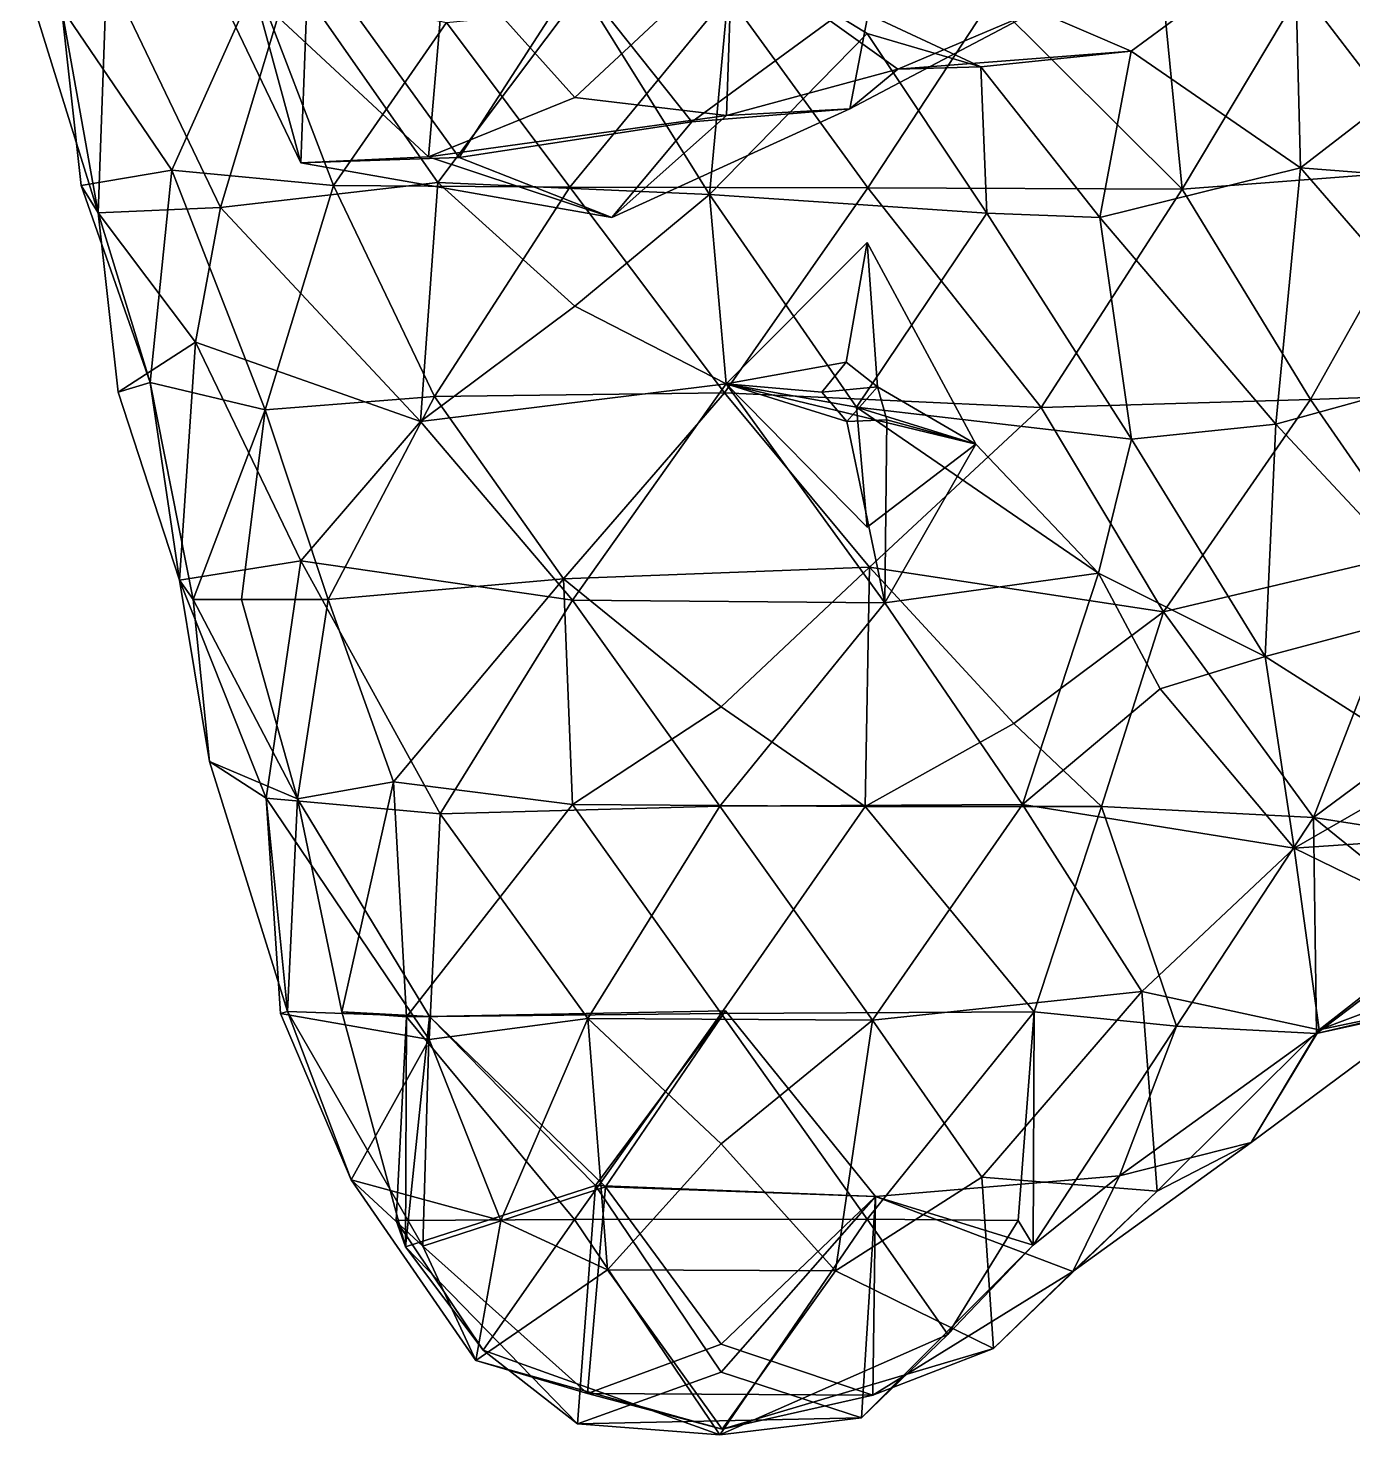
# Model space of a CAD drawing. Extents: x 290034 to 295698, y 4553723 to 4561693.
# Drawn here: x 295240.6 to 295354.7, y 4558852.8 to 4558973.9 of the extents above; entities that cross this region are included whole.
import ezdxf

# ---------------------------------------------------------------- set-up
doc = ezdxf.new("R2010")
doc.units = 0
doc.layers.add('Au_ppm_Pref_-_0_2', color=7, linetype='CONTINUOUS')

msp = doc.modelspace()

# ---------------------------------------------------------------- linework, layer by layer
at = {"layer": 'Au_ppm_Pref_-_0_2'}
for points in [[(295340, 4558960.05, 1947.75), (295323.57, 4558976.4, 1946.59), (295337.72, 4558983.17, 1942.82)], [(295340, 4558960.05, 1947.75), (295337.72, 4558983.17, 1942.82), (295350.28, 4558977.25, 1946.42)], [(295254.5, 4558982.39, 1900.58), (295260.21, 4558976.68, 1907.07), (295264.13, 4558962.32, 1901.13)], [(295254.5, 4558982.39, 1900.58), (295264.13, 4558962.32, 1901.13), (295264.8, 4558980.71, 1895.7)], [(295349.68, 4558982.29, 1901.79), (295327.46, 4558975.42, 1900.35), (295335.6, 4558971.92, 1905.61)], [(295350.18, 4558961.87, 1907.36), (295349.68, 4558982.29, 1901.79), (295335.6, 4558971.92, 1905.61)], [(295350.18, 4558961.87, 1907.36), (295366.38, 4558974.36, 1905.26), (295349.68, 4558982.29, 1901.79)], [(295275.1, 4558962.84, 1906.08), (295260.21, 4558976.68, 1907.07), (295276.59, 4558980.32, 1911.05)], [(295264.13, 4558962.32, 1901.13), (295277.75, 4558962.77, 1895.64), (295264.8, 4558980.71, 1895.7)], [(295264.8, 4558980.71, 1895.7), (295277.75, 4558962.77, 1895.64), (295287.83, 4558978.39, 1892.45)], [(295275.1, 4558962.84, 1906.08), (295276.59, 4558980.32, 1911.05), (295287.7, 4558967.94, 1909.94)], [(295301.26, 4558980.58, 1912.66), (295287.7, 4558967.94, 1909.94), (295276.59, 4558980.32, 1911.05)], [(295301.26, 4558980.58, 1912.66), (295300.76, 4558966.4, 1906.1), (295287.7, 4558967.94, 1909.94)], [(295299.3, 4558959.6, 1918.48), (295301.26, 4558980.58, 1912.66), (295288.33, 4558977.16, 1916.44)], [(295301.26, 4558980.58, 1912.66), (295299.3, 4558959.6, 1918.48), (295312.89, 4558973.45, 1916.82)], [(295301.26, 4558980.58, 1912.66), (295315.53, 4558970.37, 1907.89), (295300.76, 4558966.4, 1906.1)], [(295301.26, 4558980.58, 1912.66), (295312.89, 4558973.45, 1916.82), (295322.67, 4558970.57, 1911.25)], [(295301.26, 4558980.58, 1912.66), (295322.67, 4558970.57, 1911.25), (295315.53, 4558970.37, 1907.89)], [(295240.64, 4558977.39, 1930), (295246.66, 4558958, 1929.76), (295247.42, 4558978.88, 1923.68)], [(295253, 4558961.68, 1941.41), (295243.51, 4558975.65, 1936.93), (295260.24, 4558977.82, 1943.66)], [(295257.21, 4558958.46, 1922.96), (295247.42, 4558978.88, 1923.68), (295246.66, 4558958, 1929.76)], [(295263.29, 4558978.69, 1918.71), (295247.42, 4558978.88, 1923.68), (295257.21, 4558958.46, 1922.96)], [(295253, 4558961.68, 1941.41), (295260.24, 4558977.82, 1943.66), (295266.92, 4558960.37, 1946.01)], [(295275.92, 4558960.61, 1919.47), (295263.29, 4558978.69, 1918.71), (295257.21, 4558958.46, 1922.96)], [(295276.65, 4558974.38, 1946.1), (295266.92, 4558960.37, 1946.01), (295260.24, 4558977.82, 1943.66)], [(295288.33, 4558977.16, 1916.44), (295263.29, 4558978.69, 1918.71), (295275.92, 4558960.61, 1919.47)], [(295277.75, 4558962.77, 1895.64), (295297.77, 4558965.84, 1895.28), (295287.83, 4558978.39, 1892.45)], [(295287.83, 4558978.39, 1892.45), (295297.77, 4558965.84, 1895.28), (295313.37, 4558977.26, 1894.34)], [(295362.15, 4558961.74, 1949.36), (295350.28, 4558977.25, 1946.42), (295374.92, 4558978.95, 1948.68)], [(295243.51, 4558975.65, 1936.93), (295246.66, 4558958, 1929.76), (295240.64, 4558977.39, 1930)], [(295275.1, 4558962.84, 1906.08), (295264.13, 4558962.32, 1901.13), (295260.21, 4558976.68, 1907.07)], [(295275.92, 4558960.61, 1919.47), (295299.3, 4558959.6, 1918.48), (295288.33, 4558977.16, 1916.44)], [(295300.88, 4558976.76, 1946.43), (295287.28, 4558960.21, 1946.92), (295276.65, 4558974.38, 1946.1)], [(295312.92, 4558960.15, 1946.65), (295287.28, 4558960.21, 1946.92), (295300.88, 4558976.76, 1946.43)], [(295297.77, 4558965.84, 1895.28), (295311.38, 4558966.96, 1902.06), (295313.37, 4558977.26, 1894.34)], [(295323.57, 4558976.4, 1946.59), (295312.92, 4558960.15, 1946.65), (295300.88, 4558976.76, 1946.43)], [(295311.38, 4558966.96, 1902.06), (295327.46, 4558975.42, 1900.35), (295313.37, 4558977.26, 1894.34)], [(295340, 4558960.05, 1947.75), (295350.28, 4558977.25, 1946.42), (295362.15, 4558961.74, 1949.36)], [(295246.66, 4558958, 1929.76), (295243.51, 4558975.65, 1936.93), (295245.22, 4558960.37, 1936.22)], [(295253, 4558961.68, 1941.41), (295245.22, 4558960.37, 1936.22), (295243.51, 4558975.65, 1936.93)], [(295311.38, 4558966.96, 1902.06), (295315.53, 4558970.37, 1907.89), (295327.46, 4558975.42, 1900.35)], [(295340, 4558960.05, 1947.75), (295312.92, 4558960.15, 1946.65), (295323.57, 4558976.4, 1946.59)], [(295315.53, 4558970.37, 1907.89), (295335.6, 4558971.92, 1905.61), (295327.46, 4558975.42, 1900.35)], [(295287.28, 4558960.21, 1946.92), (295266.92, 4558960.37, 1946.01), (295276.65, 4558974.38, 1946.1)], [(295375.97, 4558959.87, 1908.25), (295366.38, 4558974.36, 1905.26), (295350.18, 4558961.87, 1907.36)], [(295323.17, 4558957.99, 1916.51), (295312.89, 4558973.45, 1916.82), (295299.3, 4558959.6, 1918.48)], [(295322.67, 4558970.57, 1911.25), (295312.89, 4558973.45, 1916.82), (295323.17, 4558957.99, 1916.51)], [(295315.53, 4558970.37, 1907.89), (295322.67, 4558970.57, 1911.25), (295335.6, 4558971.92, 1905.61)], [(295322.67, 4558970.57, 1911.25), (295332.91, 4558957.6, 1911.43), (295335.6, 4558971.92, 1905.61)], [(295335.6, 4558971.92, 1905.61), (295332.91, 4558957.6, 1911.43), (295350.18, 4558961.87, 1907.36)], [(295322.67, 4558970.57, 1911.25), (295323.17, 4558957.99, 1916.51), (295332.91, 4558957.6, 1911.43)], [(295300.76, 4558966.4, 1906.1), (295315.53, 4558970.37, 1907.89), (295311.38, 4558966.96, 1902.06)], [(295275.1, 4558962.84, 1906.08), (295287.7, 4558967.94, 1909.94), (295300.76, 4558966.4, 1906.1)], [(295300.76, 4558966.4, 1906.1), (295311.38, 4558966.96, 1902.06), (295290.89, 4558957.61, 1900.58)], [(295297.77, 4558965.84, 1895.28), (295290.89, 4558957.61, 1900.58), (295311.38, 4558966.96, 1902.06)], [(295275.1, 4558962.84, 1906.08), (295300.76, 4558966.4, 1906.1), (295290.89, 4558957.61, 1900.58)], [(295290.89, 4558957.61, 1900.58), (295297.77, 4558965.84, 1895.28), (295277.75, 4558962.77, 1895.64)], [(295275.1, 4558962.84, 1906.08), (295290.89, 4558957.61, 1900.58), (295264.13, 4558962.32, 1901.13)], [(295264.13, 4558962.32, 1901.13), (295290.89, 4558957.61, 1900.58), (295277.75, 4558962.77, 1895.64)], [(295251.16, 4558943.41, 1935.92), (295245.22, 4558960.37, 1936.22), (295253, 4558961.68, 1941.41)], [(295253, 4558961.68, 1941.41), (295261.04, 4558941.06, 1943.67), (295251.16, 4558943.41, 1935.92)], [(295266.92, 4558960.37, 1946.01), (295261.04, 4558941.06, 1943.67), (295253, 4558961.68, 1941.41)], [(295350.18, 4558961.87, 1907.36), (295332.91, 4558957.6, 1911.43), (295348.07, 4558939.81, 1911.13)], [(295362.15, 4558961.74, 1949.36), (295351.04, 4558941.93, 1950.22), (295340, 4558960.05, 1947.75)], [(295350.18, 4558961.87, 1907.36), (295348.07, 4558939.81, 1911.13), (295365.23, 4558944.56, 1908.11)], [(295375.97, 4558959.87, 1908.25), (295350.18, 4558961.87, 1907.36), (295365.23, 4558944.56, 1908.11)], [(295351.04, 4558941.93, 1950.22), (295362.15, 4558961.74, 1949.36), (295368.95, 4558942.56, 1951.37)], [(295251.16, 4558943.41, 1935.92), (295246.66, 4558958, 1929.76), (295245.22, 4558960.37, 1936.22)], [(295275.92, 4558960.61, 1919.47), (295257.21, 4558958.46, 1922.96), (295274.42, 4558940.05, 1923.86)], [(295275.63, 4558942.19, 1946.91), (295261.04, 4558941.06, 1943.67), (295266.92, 4558960.37, 1946.01)], [(295287.28, 4558960.21, 1946.92), (295275.63, 4558942.19, 1946.91), (295266.92, 4558960.37, 1946.01)], [(295275.92, 4558960.61, 1919.47), (295274.42, 4558940.05, 1923.86), (295287.7, 4558949.97, 1920.87)], [(295300.6, 4558942.51, 1947.18), (295275.63, 4558942.19, 1946.91), (295287.28, 4558960.21, 1946.92)], [(295287.7, 4558949.97, 1920.87), (295299.3, 4558959.6, 1918.48), (295275.92, 4558960.61, 1919.47)], [(295300.6, 4558942.51, 1947.18), (295287.28, 4558960.21, 1946.92), (295312.92, 4558960.15, 1946.65)], [(295300.73, 4558943.29, 1924.28), (295299.3, 4558959.6, 1918.48), (295287.7, 4558949.97, 1920.87)], [(295311.95, 4558941.29, 1917.7), (295323.17, 4558957.99, 1916.51), (295299.3, 4558959.6, 1918.48)], [(295311.95, 4558941.29, 1917.7), (295299.3, 4558959.6, 1918.48), (295300.73, 4558943.29, 1924.28)], [(295327.86, 4558941.26, 1947.66), (295300.6, 4558942.51, 1947.18), (295312.92, 4558960.15, 1946.65)], [(295327.86, 4558941.26, 1947.66), (295312.92, 4558960.15, 1946.65), (295340, 4558960.05, 1947.75)], [(295327.86, 4558941.26, 1947.66), (295340, 4558960.05, 1947.75), (295351.04, 4558941.93, 1950.22)], [(295255.06, 4558946.88, 1925.33), (295257.21, 4558958.46, 1922.96), (295246.66, 4558958, 1929.76)], [(295255.06, 4558946.88, 1925.33), (295274.42, 4558940.05, 1923.86), (295257.21, 4558958.46, 1922.96)], [(295255.06, 4558946.88, 1925.33), (295246.66, 4558958, 1929.76), (295248.38, 4558942.56, 1930.28)], [(295251.16, 4558943.41, 1935.92), (295248.38, 4558942.56, 1930.28), (295246.66, 4558958, 1929.76)], [(295335.63, 4558938.52, 1915.89), (295323.17, 4558957.99, 1916.51), (295311.95, 4558941.29, 1917.7)], [(295335.63, 4558938.52, 1915.89), (295332.91, 4558957.6, 1911.43), (295323.17, 4558957.99, 1916.51)], [(295335.63, 4558938.52, 1915.89), (295348.07, 4558939.81, 1911.13), (295332.91, 4558957.6, 1911.43)], [(295311.06, 4558945.15, 1930.28), (295312.89, 4558955.45, 1925.98), (295300.73, 4558943.29, 1924.28)], [(295312.89, 4558955.45, 1925.98), (295322.23, 4558938.09, 1924.39), (295300.73, 4558943.29, 1924.28)], [(295313.77, 4558943.02, 1930.46), (295312.89, 4558955.45, 1925.98), (295311.06, 4558945.15, 1930.28)], [(295313.77, 4558943.02, 1930.46), (295322.23, 4558938.09, 1924.39), (295312.89, 4558955.45, 1925.98)], [(295287.7, 4558949.97, 1920.87), (295274.42, 4558940.05, 1923.86), (295300.73, 4558943.29, 1924.28)], [(295255.06, 4558946.88, 1925.33), (295248.38, 4558942.56, 1930.28), (295253.68, 4558926.38, 1930.8)], [(295255.06, 4558946.88, 1925.33), (295253.68, 4558926.38, 1930.8), (295264.11, 4558928.05, 1926.2)], [(295255.06, 4558946.88, 1925.33), (295264.11, 4558928.05, 1926.2), (295274.42, 4558940.05, 1923.86)], [(295308.98, 4558942.56, 1930.28), (295311.06, 4558945.15, 1930.28), (295300.73, 4558943.29, 1924.28)], [(295308.98, 4558942.56, 1930.28), (295313.77, 4558943.02, 1930.46), (295311.06, 4558945.15, 1930.28)], [(295348.07, 4558939.81, 1911.13), (295362.85, 4558924.02, 1912.01), (295365.23, 4558944.56, 1908.11)], [(295253.68, 4558926.38, 1930.8), (295248.38, 4558942.56, 1930.28), (295251.16, 4558943.41, 1935.92)], [(295251.16, 4558943.41, 1935.92), (295261.04, 4558941.06, 1943.67), (295254.84, 4558924.74, 1937.64)], [(295253.68, 4558926.38, 1930.8), (295251.16, 4558943.41, 1935.92), (295254.84, 4558924.74, 1937.64)], [(295300.73, 4558943.29, 1924.28), (295274.42, 4558940.05, 1923.86), (295287.51, 4558924.66, 1924.84)], [(295300.73, 4558943.29, 1924.28), (295287.51, 4558924.66, 1924.84), (295314.41, 4558924.43, 1924.62)], [(295311.12, 4558940.05, 1930.28), (295308.98, 4558942.56, 1930.28), (295300.73, 4558943.29, 1924.28)], [(295311.12, 4558940.05, 1930.28), (295300.73, 4558943.29, 1924.28), (295314.41, 4558924.43, 1924.62)], [(295311.95, 4558941.29, 1917.7), (295300.73, 4558943.29, 1924.28), (295312.89, 4558930.96, 1922.27)], [(295322.23, 4558938.09, 1924.39), (295312.89, 4558930.96, 1922.27), (295300.73, 4558943.29, 1924.28)], [(295311.12, 4558940.05, 1930.28), (295313.77, 4558943.02, 1930.46), (295308.98, 4558942.56, 1930.28)], [(295314.56, 4558940.2, 1930.28), (295313.77, 4558943.02, 1930.46), (295311.12, 4558940.05, 1930.28)], [(295314.56, 4558940.2, 1930.28), (295322.23, 4558938.09, 1924.39), (295313.77, 4558943.02, 1930.46)], [(295266.48, 4558924.74, 1946.22), (295261.04, 4558941.06, 1943.67), (295275.63, 4558942.19, 1946.91)], [(295275.63, 4558942.19, 1946.91), (295286.72, 4558926.52, 1948.46), (295266.48, 4558924.74, 1946.22)], [(295300.6, 4558942.51, 1947.18), (295286.72, 4558926.52, 1948.46), (295275.63, 4558942.19, 1946.91)], [(295313.08, 4558927.52, 1948.63), (295286.72, 4558926.52, 1948.46), (295300.6, 4558942.51, 1947.18)], [(295327.86, 4558941.26, 1947.66), (295313.08, 4558927.52, 1948.63), (295300.6, 4558942.51, 1947.18)], [(295327.86, 4558941.26, 1947.66), (295351.04, 4558941.93, 1950.22), (295338.38, 4558923.66, 1950.22)], [(295338.38, 4558923.66, 1950.22), (295351.04, 4558941.93, 1950.22), (295360.14, 4558928.8, 1950.93)], [(295351.04, 4558941.93, 1950.22), (295368.95, 4558942.56, 1951.37), (295360.14, 4558928.8, 1950.93)], [(295261.04, 4558941.06, 1943.67), (295259, 4558924.74, 1942.16), (295254.84, 4558924.74, 1937.64)], [(295259, 4558924.74, 1942.16), (295261.04, 4558941.06, 1943.67), (295266.48, 4558924.74, 1946.22)], [(295332.8, 4558927, 1919.33), (295311.95, 4558941.29, 1917.7), (295322.23, 4558938.09, 1924.39)], [(295332.8, 4558927, 1919.33), (295335.63, 4558938.52, 1915.89), (295311.95, 4558941.29, 1917.7)], [(295311.95, 4558941.29, 1917.7), (295312.89, 4558930.96, 1922.27), (295322.23, 4558938.09, 1924.39)], [(295327.86, 4558941.26, 1947.66), (295338.38, 4558923.66, 1950.22), (295313.08, 4558927.52, 1948.63)], [(295287.51, 4558924.66, 1924.84), (295274.42, 4558940.05, 1923.86), (295264.11, 4558928.05, 1926.2)], [(295314.56, 4558940.2, 1930.28), (295311.12, 4558940.05, 1930.28), (295314.41, 4558924.43, 1924.62)], [(295314.56, 4558940.2, 1930.28), (295314.41, 4558924.43, 1924.62), (295322.23, 4558938.09, 1924.39)], [(295335.63, 4558938.52, 1915.89), (295347.13, 4558919.82, 1916.9), (295348.07, 4558939.81, 1911.13)], [(295348.07, 4558939.81, 1911.13), (295347.13, 4558919.82, 1916.9), (295362.85, 4558924.02, 1912.01)], [(295314.41, 4558924.43, 1924.62), (295332.8, 4558927, 1919.33), (295322.23, 4558938.09, 1924.39)], [(295347.13, 4558919.82, 1916.9), (295335.63, 4558938.52, 1915.89), (295332.8, 4558927, 1919.33)], [(295338.38, 4558923.66, 1950.22), (295360.14, 4558928.8, 1950.93), (295351.31, 4558905.98, 1949.52)], [(295360.14, 4558928.8, 1950.93), (295363.29, 4558914.86, 1951.39), (295351.31, 4558905.98, 1949.52)], [(295264.11, 4558928.05, 1926.2), (295253.68, 4558926.38, 1930.8), (295261.14, 4558907.63, 1929.91)], [(295276.11, 4558906.28, 1926.27), (295264.11, 4558928.05, 1926.2), (295261.14, 4558907.63, 1929.91)], [(295287.51, 4558924.66, 1924.84), (295264.11, 4558928.05, 1926.2), (295276.11, 4558906.28, 1926.27)], [(295313.08, 4558927.52, 1948.63), (295300.3, 4558915.5, 1950.96), (295286.72, 4558926.52, 1948.46)], [(295300.3, 4558915.5, 1950.96), (295313.08, 4558927.52, 1948.63), (295312.71, 4558906.91, 1954.02)], [(295312.71, 4558906.91, 1954.02), (295313.08, 4558927.52, 1948.63), (295325.49, 4558914.06, 1950.48)], [(295313.08, 4558927.52, 1948.63), (295338.38, 4558923.66, 1950.22), (295325.49, 4558914.06, 1950.48)], [(295314.41, 4558924.43, 1924.62), (295326.25, 4558907.08, 1924.42), (295332.8, 4558927, 1919.33)], [(295332.8, 4558927, 1919.33), (295326.25, 4558907.08, 1924.42), (295338.09, 4558917.05, 1921.78)], [(295332.8, 4558927, 1919.33), (295338.09, 4558917.05, 1921.78), (295347.13, 4558919.82, 1916.9)], [(295256.26, 4558910.78, 1936.22), (295261.14, 4558907.63, 1929.91), (295253.68, 4558926.38, 1930.8)], [(295253.68, 4558926.38, 1930.8), (295254.84, 4558924.74, 1937.64), (295256.26, 4558910.78, 1936.22)], [(295286.72, 4558926.52, 1948.46), (295272.11, 4558909.05, 1948.75), (295266.48, 4558924.74, 1946.22)], [(295286.72, 4558926.52, 1948.46), (295287.52, 4558907.08, 1954.14), (295272.11, 4558909.05, 1948.75)], [(295286.72, 4558926.52, 1948.46), (295300.3, 4558915.5, 1950.96), (295287.52, 4558907.08, 1954.14)], [(295263.83, 4558907.57, 1942.26), (295256.26, 4558910.78, 1936.22), (295254.84, 4558924.74, 1937.64)], [(295263.83, 4558907.57, 1942.26), (295254.84, 4558924.74, 1937.64), (295259, 4558924.74, 1942.16)], [(295263.83, 4558907.57, 1942.26), (295259, 4558924.74, 1942.16), (295266.48, 4558924.74, 1946.22)], [(295266.48, 4558924.74, 1946.22), (295272.11, 4558909.05, 1948.75), (295263.83, 4558907.57, 1942.26)], [(295287.51, 4558924.66, 1924.84), (295276.11, 4558906.28, 1926.27), (295300.18, 4558906.95, 1925.1)], [(295314.41, 4558924.43, 1924.62), (295287.51, 4558924.66, 1924.84), (295300.18, 4558906.95, 1925.1)], [(295314.41, 4558924.43, 1924.62), (295300.18, 4558906.95, 1925.1), (295326.25, 4558907.08, 1924.42)], [(295325.49, 4558914.06, 1950.48), (295338.38, 4558923.66, 1950.22), (295333.05, 4558906.92, 1951.66)], [(295338.38, 4558923.66, 1950.22), (295351.31, 4558905.98, 1949.52), (295333.05, 4558906.92, 1951.66)], [(295362.85, 4558924.02, 1912.01), (295347.13, 4558919.82, 1916.9), (295361.94, 4558910.4, 1918.46)], [(295338.09, 4558917.05, 1921.78), (295349.65, 4558903.34, 1923.69), (295347.13, 4558919.82, 1916.9)], [(295361.94, 4558910.4, 1918.46), (295347.13, 4558919.82, 1916.9), (295349.65, 4558903.34, 1923.69)], [(295326.25, 4558907.08, 1924.42), (295349.65, 4558903.34, 1923.69), (295338.09, 4558917.05, 1921.78)], [(295312.71, 4558906.91, 1954.02), (295287.52, 4558907.08, 1954.14), (295300.3, 4558915.5, 1950.96)], [(295363.29, 4558914.86, 1951.39), (295373.7, 4558902.5, 1948.37), (295351.31, 4558905.98, 1949.52)], [(295325.49, 4558914.06, 1950.48), (295333.05, 4558906.92, 1951.66), (295312.71, 4558906.91, 1954.02)], [(295262.98, 4558889.27, 1936.01), (295256.26, 4558910.78, 1936.22), (295263.83, 4558907.57, 1942.26)], [(295262.98, 4558889.27, 1936.01), (295261.14, 4558907.63, 1929.91), (295256.26, 4558910.78, 1936.22)], [(295361.94, 4558910.4, 1918.46), (295349.65, 4558903.34, 1923.69), (295376.67, 4558905.15, 1923.75)], [(295272.11, 4558909.05, 1948.75), (295267.66, 4558889.24, 1948.76), (295263.83, 4558907.57, 1942.26)], [(295267.66, 4558889.24, 1948.76), (295272.11, 4558909.05, 1948.75), (295273.22, 4558888.82, 1954.66)], [(295272.11, 4558909.05, 1948.75), (295287.52, 4558907.08, 1954.14), (295273.22, 4558888.82, 1954.66)], [(295262.98, 4558889.27, 1936.01), (295262.38, 4558889.1, 1930.28), (295261.14, 4558907.63, 1929.91)], [(295275.17, 4558886.86, 1927.85), (295276.11, 4558906.28, 1926.27), (295261.14, 4558907.63, 1929.91)], [(295262.38, 4558889.1, 1930.28), (295275.17, 4558886.86, 1927.85), (295261.14, 4558907.63, 1929.91)], [(295262.98, 4558889.27, 1936.01), (295263.83, 4558907.57, 1942.26), (295275.21, 4558888.85, 1942.19)], [(295275.21, 4558888.85, 1942.19), (295263.83, 4558907.57, 1942.26), (295267.66, 4558889.24, 1948.76)], [(295273.22, 4558888.82, 1954.66), (295287.52, 4558907.08, 1954.14), (295300.32, 4558889.09, 1956.64)], [(295300.18, 4558906.95, 1925.1), (295276.11, 4558906.28, 1926.27), (295288.82, 4558888.67, 1926.45)], [(295312.71, 4558906.91, 1954.02), (295300.32, 4558889.09, 1956.64), (295287.52, 4558907.08, 1954.14)], [(295300.18, 4558906.95, 1925.1), (295288.82, 4558888.67, 1926.45), (295313.33, 4558888.53, 1926.01)], [(295300.18, 4558906.95, 1925.1), (295313.33, 4558888.53, 1926.01), (295326.25, 4558907.08, 1924.42)], [(295312.71, 4558906.91, 1954.02), (295327.26, 4558889.25, 1954.59), (295300.32, 4558889.09, 1956.64)], [(295312.71, 4558906.91, 1954.02), (295333.05, 4558906.92, 1951.66), (295327.26, 4558889.25, 1954.59)], [(295326.25, 4558907.08, 1924.42), (295313.33, 4558888.53, 1926.01), (295336.51, 4558890.99, 1925.72)], [(295326.25, 4558907.08, 1924.42), (295336.51, 4558890.99, 1925.72), (295349.65, 4558903.34, 1923.69)], [(295333.05, 4558906.92, 1951.66), (295339.52, 4558888, 1948.42), (295327.26, 4558889.25, 1954.59)], [(295333.05, 4558906.92, 1951.66), (295351.31, 4558905.98, 1949.52), (295339.52, 4558888, 1948.42)], [(295275.17, 4558886.86, 1927.85), (295288.82, 4558888.67, 1926.45), (295276.11, 4558906.28, 1926.27)], [(295351.31, 4558905.98, 1949.52), (295351.56, 4558887.37, 1942.25), (295339.52, 4558888, 1948.42)], [(295349.65, 4558903.34, 1923.69), (295363.29, 4558896.68, 1926.87), (295376.67, 4558905.15, 1923.75)], [(295351.31, 4558905.98, 1949.52), (295363.29, 4558896.28, 1945.71), (295351.56, 4558887.37, 1942.25)], [(295351.31, 4558905.98, 1949.52), (295373.7, 4558902.5, 1948.37), (295363.29, 4558896.28, 1945.71)], [(295336.51, 4558890.99, 1925.72), (295351.79, 4558887.7, 1929.86), (295349.65, 4558903.34, 1923.69)], [(295349.65, 4558903.34, 1923.69), (295351.79, 4558887.7, 1929.86), (295363.29, 4558896.68, 1926.87)], [(295373.36, 4558895.82, 1931.33), (295363.29, 4558896.68, 1926.87), (295351.79, 4558887.7, 1929.86)], [(295363.29, 4558896.28, 1945.71), (295378.46, 4558893.25, 1941.67), (295351.56, 4558887.37, 1942.25)], [(295373.36, 4558895.82, 1931.33), (295351.79, 4558887.7, 1929.86), (295361.82, 4558889.79, 1936.25)], [(295351.56, 4558887.37, 1942.25), (295378.46, 4558893.25, 1941.67), (295361.82, 4558889.79, 1936.25)], [(295322.74, 4558875.02, 1926.88), (295336.51, 4558890.99, 1925.72), (295313.33, 4558888.53, 1926.01)], [(295322.74, 4558875.02, 1926.88), (295337.84, 4558873.82, 1930.72), (295336.51, 4558890.99, 1925.72)], [(295337.84, 4558873.82, 1930.72), (295351.79, 4558887.7, 1929.86), (295336.51, 4558890.99, 1925.72)], [(295361.82, 4558889.79, 1936.25), (295351.79, 4558887.7, 1929.86), (295345.94, 4558878, 1936.22)], [(295361.82, 4558889.79, 1936.25), (295345.94, 4558878, 1936.22), (295351.56, 4558887.37, 1942.25)], [(295262.98, 4558889.27, 1936.01), (295268.46, 4558874.77, 1930.28), (295262.38, 4558889.1, 1930.28)], [(295262.38, 4558889.1, 1930.28), (295268.46, 4558874.77, 1930.28), (295275.17, 4558886.86, 1927.85)], [(295262.98, 4558889.27, 1936.01), (295275.21, 4558888.85, 1942.19), (295274.63, 4558869.06, 1936.25)], [(295262.98, 4558889.27, 1936.01), (295274.63, 4558869.06, 1936.25), (295268.46, 4558874.77, 1930.28)], [(295273.22, 4558888.82, 1954.66), (295273.13, 4558869.03, 1948.04), (295267.66, 4558889.24, 1948.76)], [(295267.66, 4558889.24, 1948.76), (295273.13, 4558869.03, 1948.04), (295275.21, 4558888.85, 1942.19)], [(295273.13, 4558869.03, 1948.04), (295273.22, 4558888.82, 1954.66), (295272.34, 4558871.28, 1954.04)], [(295287.68, 4558871.37, 1956.36), (295272.34, 4558871.28, 1954.04), (295273.22, 4558888.82, 1954.66)], [(295273.13, 4558869.03, 1948.04), (295289.48, 4558874.3, 1944.01), (295275.21, 4558888.85, 1942.19)], [(295287.68, 4558871.37, 1956.36), (295273.22, 4558888.82, 1954.66), (295300.32, 4558889.09, 1956.64)], [(295290.36, 4558874.18, 1939.94), (295274.63, 4558869.06, 1936.25), (295275.21, 4558888.85, 1942.19)], [(295288.82, 4558888.67, 1926.45), (295275.17, 4558886.86, 1927.85), (295281.34, 4558871.28, 1927.29)], [(295289.48, 4558874.3, 1944.01), (295300.67, 4558889.34, 1942.2), (295275.21, 4558888.85, 1942.19)], [(295290.36, 4558874.18, 1939.94), (295275.21, 4558888.85, 1942.19), (295300.67, 4558889.34, 1942.2)], [(295290.51, 4558867.05, 1927.55), (295288.82, 4558888.67, 1926.45), (295281.34, 4558871.28, 1927.29)], [(295300.32, 4558889.09, 1956.64), (295312.89, 4558871.41, 1956.25), (295287.68, 4558871.37, 1956.36)], [(295290.51, 4558867.05, 1927.55), (295300.3, 4558877.89, 1926.54), (295288.82, 4558888.67, 1926.45)], [(295300.3, 4558877.89, 1926.54), (295313.33, 4558888.53, 1926.01), (295288.82, 4558888.67, 1926.45)], [(295289.48, 4558874.3, 1944.01), (295313.59, 4558873.34, 1941.66), (295300.67, 4558889.34, 1942.2)], [(295290.36, 4558874.18, 1939.94), (295300.67, 4558889.34, 1942.2), (295313.59, 4558873.34, 1941.66)], [(295300.3, 4558877.89, 1926.54), (295310.14, 4558866.94, 1927.54), (295313.33, 4558888.53, 1926.01)], [(295312.89, 4558871.41, 1956.25), (295300.32, 4558889.09, 1956.64), (295327.26, 4558889.25, 1954.59)], [(295310.14, 4558866.94, 1927.54), (295322.74, 4558875.02, 1926.88), (295313.33, 4558888.53, 1926.01)], [(295325.88, 4558871.28, 1954.04), (295312.89, 4558871.41, 1956.25), (295327.26, 4558889.25, 1954.59)], [(295327.17, 4558869.15, 1947.68), (295325.88, 4558871.28, 1954.04), (295327.26, 4558889.25, 1954.59)], [(295327.17, 4558869.15, 1947.68), (295327.26, 4558889.25, 1954.59), (295339.52, 4558888, 1948.42)], [(295334.6, 4558875.13, 1940.63), (295327.17, 4558869.15, 1947.68), (295339.52, 4558888, 1948.42)], [(295334.6, 4558875.13, 1940.63), (295339.52, 4558888, 1948.42), (295351.56, 4558887.37, 1942.25)], [(295334.6, 4558875.13, 1940.63), (295351.56, 4558887.37, 1942.25), (295345.94, 4558878, 1936.22)], [(295337.84, 4558873.82, 1930.72), (295345.94, 4558878, 1936.22), (295351.79, 4558887.7, 1929.86)], [(295281.34, 4558871.28, 1927.29), (295275.17, 4558886.86, 1927.85), (295268.46, 4558874.77, 1930.28)], [(295310.14, 4558866.94, 1927.54), (295300.3, 4558877.89, 1926.54), (295290.51, 4558867.05, 1927.55)], [(295345.94, 4558878, 1936.22), (295330.59, 4558866.89, 1936.98), (295334.6, 4558875.13, 1940.63)], [(295337.84, 4558873.82, 1930.72), (295330.59, 4558866.89, 1936.98), (295345.94, 4558878, 1936.22)], [(295323.75, 4558860.28, 1931.73), (295322.74, 4558875.02, 1926.88), (295310.14, 4558866.94, 1927.54)], [(295313.59, 4558873.34, 1941.66), (295327.17, 4558869.15, 1947.68), (295334.6, 4558875.13, 1940.63)], [(295313.59, 4558873.34, 1941.66), (295334.6, 4558875.13, 1940.63), (295330.59, 4558866.89, 1936.98)], [(295323.75, 4558860.28, 1931.73), (295337.84, 4558873.82, 1930.72), (295322.74, 4558875.02, 1926.88)], [(295268.46, 4558874.77, 1930.28), (295274.63, 4558869.06, 1936.25), (295279.18, 4558859.24, 1930.28)], [(295268.46, 4558874.77, 1930.28), (295279.18, 4558859.24, 1930.28), (295281.34, 4558871.28, 1927.29)], [(295289.48, 4558874.3, 1944.01), (295273.13, 4558869.03, 1948.04), (295287.93, 4558853.79, 1948.3)], [(295290.36, 4558874.18, 1939.94), (295288.8, 4558856.38, 1935.77), (295274.63, 4558869.06, 1936.25)], [(295289.48, 4558874.3, 1944.01), (295287.93, 4558853.79, 1948.3), (295300.3, 4558858.22, 1943.74)], [(295290.36, 4558874.18, 1939.94), (295300.3, 4558860.64, 1939.77), (295288.8, 4558856.38, 1935.77)], [(295289.48, 4558874.3, 1944.01), (295300.3, 4558858.22, 1943.74), (295313.59, 4558873.34, 1941.66)], [(295290.36, 4558874.18, 1939.94), (295313.59, 4558873.34, 1941.66), (295300.3, 4558860.64, 1939.77)], [(295330.59, 4558866.89, 1936.98), (295337.84, 4558873.82, 1930.72), (295323.75, 4558860.28, 1931.73)], [(295312.4, 4558854.29, 1948.55), (295313.59, 4558873.34, 1941.66), (295300.3, 4558858.22, 1943.74)], [(295313.36, 4558856.24, 1936), (295300.3, 4558860.64, 1939.77), (295313.59, 4558873.34, 1941.66)], [(295327.17, 4558869.15, 1947.68), (295313.59, 4558873.34, 1941.66), (295312.4, 4558854.29, 1948.55)], [(295313.59, 4558873.34, 1941.66), (295330.59, 4558866.89, 1936.98), (295313.36, 4558856.24, 1936)], [(295279.81, 4558860.13, 1954.04), (295272.34, 4558871.28, 1954.04), (295287.68, 4558871.37, 1956.36)], [(295279.81, 4558860.13, 1954.04), (295273.13, 4558869.03, 1948.04), (295272.34, 4558871.28, 1954.04)], [(295279.18, 4558859.24, 1930.28), (295290.51, 4558867.05, 1927.55), (295281.34, 4558871.28, 1927.29)], [(295287.68, 4558871.37, 1956.36), (295300.2, 4558852.83, 1954.17), (295279.81, 4558860.13, 1954.04)], [(295312.89, 4558871.41, 1956.25), (295300.2, 4558852.83, 1954.17), (295287.68, 4558871.37, 1956.36)], [(295319.83, 4558861.47, 1954.04), (295300.2, 4558852.83, 1954.17), (295312.89, 4558871.41, 1956.25)], [(295325.88, 4558871.28, 1954.04), (295319.83, 4558861.47, 1954.04), (295312.89, 4558871.41, 1956.25)], [(295325.88, 4558871.28, 1954.04), (295327.17, 4558869.15, 1947.68), (295319.83, 4558861.47, 1954.04)], [(295287.93, 4558853.79, 1948.3), (295273.13, 4558869.03, 1948.04), (295279.81, 4558860.13, 1954.04)], [(295279.18, 4558859.24, 1930.28), (295274.63, 4558869.06, 1936.25), (295288.8, 4558856.38, 1935.77)], [(295312.4, 4558854.29, 1948.55), (295319.83, 4558861.47, 1954.04), (295327.17, 4558869.15, 1947.68)], [(295279.18, 4558859.24, 1930.28), (295300.39, 4558853.32, 1930.41), (295290.51, 4558867.05, 1927.55)], [(295300.39, 4558853.32, 1930.41), (295310.14, 4558866.94, 1927.54), (295290.51, 4558867.05, 1927.55)], [(295310.14, 4558866.94, 1927.54), (295300.39, 4558853.32, 1930.41), (295323.75, 4558860.28, 1931.73)], [(295313.36, 4558856.24, 1936), (295330.59, 4558866.89, 1936.98), (295323.75, 4558860.28, 1931.73)], [(295288.8, 4558856.38, 1935.77), (295300.3, 4558860.64, 1939.77), (295313.36, 4558856.24, 1936)], [(295312.4, 4558854.29, 1948.55), (295300.2, 4558852.83, 1954.17), (295319.83, 4558861.47, 1954.04)], [(295288.8, 4558856.38, 1935.77), (295300.39, 4558853.32, 1930.41), (295279.18, 4558859.24, 1930.28)], [(295287.93, 4558853.79, 1948.3), (295279.81, 4558860.13, 1954.04), (295300.2, 4558852.83, 1954.17)], [(295323.75, 4558860.28, 1931.73), (295300.39, 4558853.32, 1930.41), (295313.36, 4558856.24, 1936)], [(295287.93, 4558853.79, 1948.3), (295312.4, 4558854.29, 1948.55), (295300.3, 4558858.22, 1943.74)], [(295288.8, 4558856.38, 1935.77), (295313.36, 4558856.24, 1936), (295300.39, 4558853.32, 1930.41)], [(295287.93, 4558853.79, 1948.3), (295300.2, 4558852.83, 1954.17), (295312.4, 4558854.29, 1948.55)]]:
    msp.add_3dface(points, dxfattribs=at)

doc.saveas('drawing.dxf')
